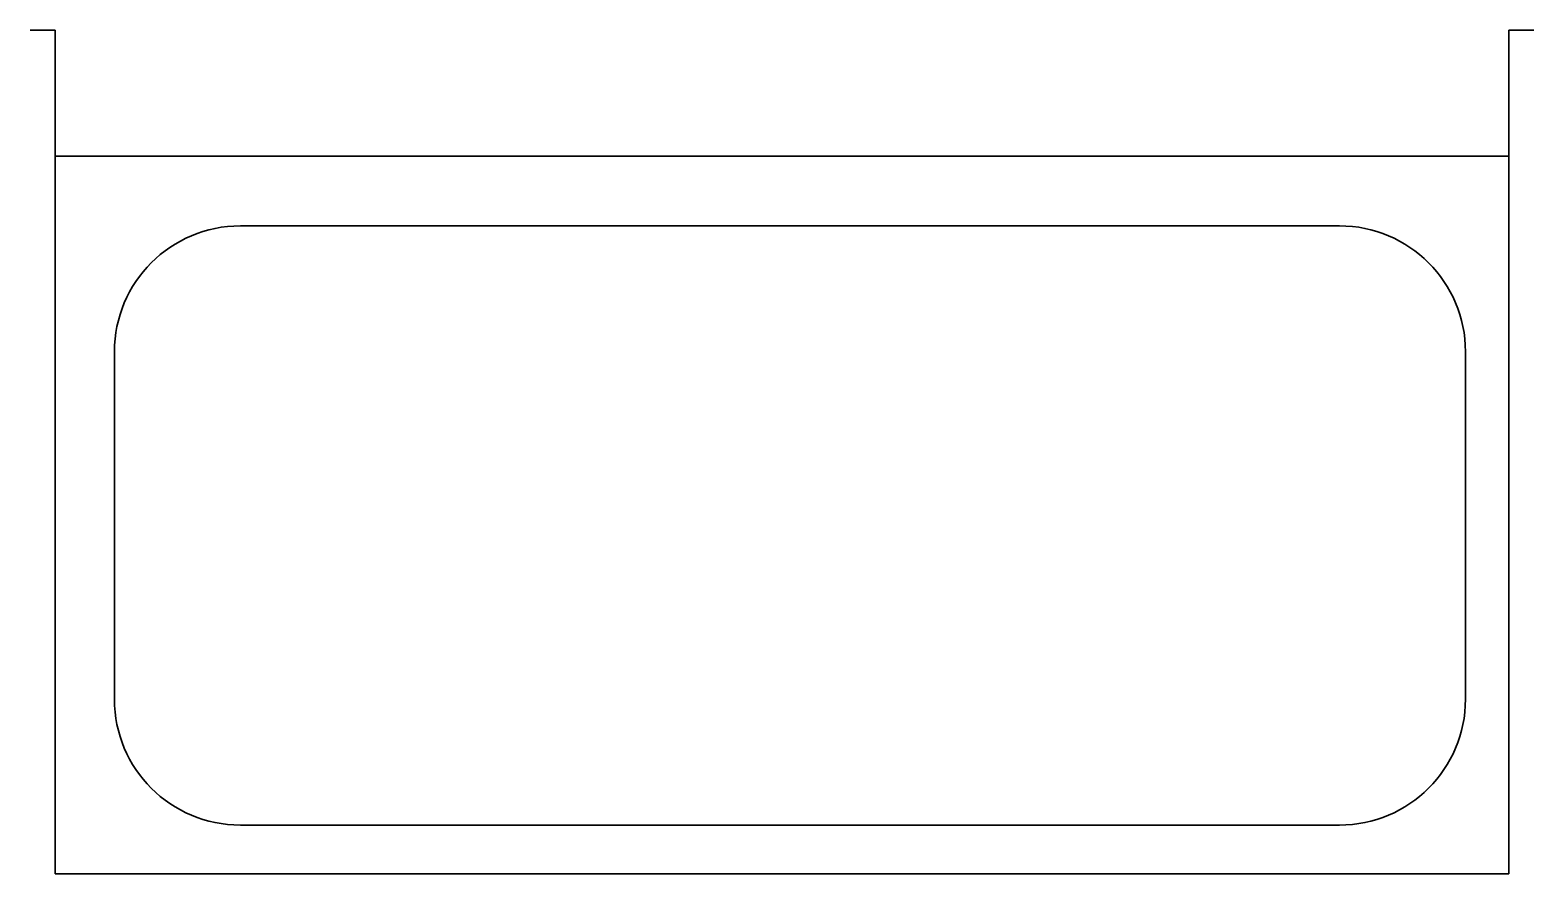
# Model space of a CAD drawing. Header units: inches. Extents: x 152.5 to 212.2, y -526.5 to -493.
import ezdxf

# ---------------------------------------------------------------- set-up
doc = ezdxf.new("R2010")
doc.units = ezdxf.units.IN
doc.header["$MEASUREMENT"] = 0
doc.layers.get('0').update_dxf_attribs({"color": 2, "lineweight": 9})

msp = doc.modelspace()

# ---------------------------------------------------------------- linework, layer by layer
at = {"lineweight": 30}
for p, q in [((153.505, -493.002), (152.505, -493.002)), ((153.505, -526.502), (153.505, -493.002)), ((211.187, -526.502), (211.187, -493.002)), ((211.187, -493.002), (212.187, -493.002)), ((153.505, -498.002), (211.187, -498.002)), ((160.852, -500.775), (204.471, -500.775)), ((155.852, -519.564), (155.852, -505.775)), ((209.471, -505.775), (209.471, -519.564)), ((204.471, -524.564), (160.852, -524.564)), ((153.505, -526.502), (211.187, -526.502))]:
    msp.add_line(p, q, dxfattribs=at)
for centre, start, end in [((160.852, -505.775), 90, 180), ((204.471, -505.775), 0, 90), ((160.852, -519.564), 180, 270), ((204.471, -519.564), 270, 0)]:
    msp.add_arc(centre, 5, start, end, dxfattribs=at)

doc.saveas('drawing.dxf')
